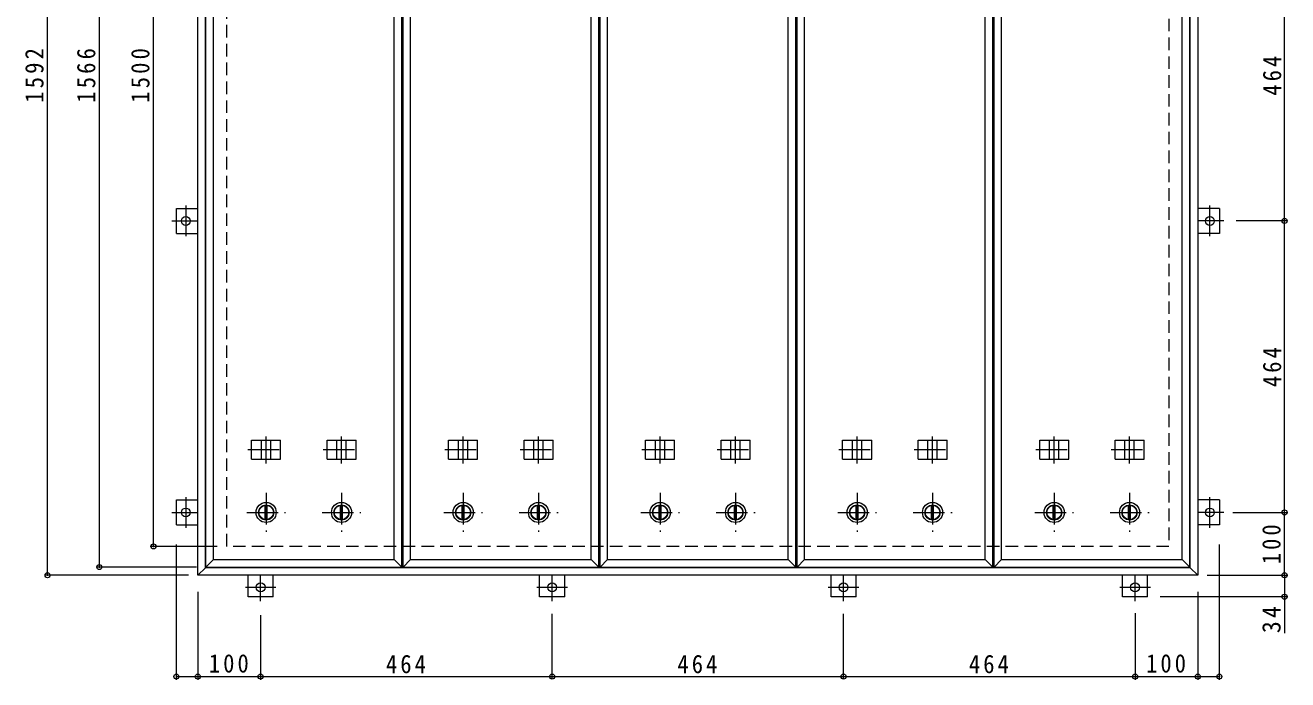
# Model space of a CAD drawing. Units: millimetres at full size, sheet at 1:10. Extents: x -2570 to 2371, y -1962 to 1632.
# Drawn here: x -2152 to -142, y -452 to 590 of the extents above; entities that cross this region are included whole.
import ezdxf

# ---------------------------------------------------------------- set-up
doc = ezdxf.new("R2010")
doc.units = ezdxf.units.MM
doc.header["$LTSCALE"] = 10
doc.header["$PDMODE"] = 32
doc.header["$PDSIZE"] = 8
doc.linetypes.add('CHAIN1', pattern=[8, 5, -1, 1, -1])
doc.linetypes.add('DASHED2', pattern=[3, 2, -1])
for name, color, linetype, lineweight in [('0-1_躯体', 2, 'DASHED2', 9), ('0-2_仕上', 4, 'Continuous', 9), ('0-3_建具', 4, 'Continuous', 9), ('0-C', 2, 'Continuous', 9), ('0-E', 3, 'Continuous', 9), ('0-F', 7, 'Continuous', 9)]:
    doc.layers.add(name, color=color, linetype=linetype, lineweight=lineweight)
doc.styles.add('ＭＳ ゴシック', font='')
doc.styles.get('ＭＳ ゴシック').set_extended_font_data('MS Gothic')

msp = doc.modelspace()

# ---------------------------------------------------------------- linework, layer by layer
at = {"layer": '0-1_躯体'}
for p, q in [((-1831.46, -239.47), (-1831.46, 1260.53)), ((-331.46, 1260.53), (-331.46, -239.47)), ((-331.46, -239.47), (-1831.46, -239.47))]:
    msp.add_line(p, q, dxfattribs=at)
at = {"layer": '0-2_仕上'}
for p, q in [((-1864.46, -272.47), (-1864.46, 1293.53)), ((-1552.96, -272.47), (-1552.96, 1293.53)), ((-1550.83, -272.47), (-1550.83, 1293.53)), ((-1239.33, -272.47), (-1239.33, 1293.53)), ((-1237.21, -272.47), (-1237.21, 1293.53)), ((-925.71, -272.47), (-925.71, 1293.53)), ((-923.58, -272.47), (-923.58, 1293.53)), ((-612.08, -272.47), (-612.08, 1293.53)), ((-609.96, -272.47), (-609.96, 1293.53)), ((-298.46, -272.47), (-298.46, 1293.53)), ((-1564.96, -260.47), (-1564.96, 1281.53)), ((-1251.33, -260.47), (-1251.33, 1281.53)), ((-937.71, -260.47), (-937.71, 1281.53)), ((-624.08, -260.47), (-624.08, 1281.53)), ((-310.46, -260.47), (-310.46, 1281.53))]:
    msp.add_line(p, q, dxfattribs=at)
for points in [[(-1852.46, -260.47), (-1852.46, 1281.53), (-1864.46, 1293.53)], [(-1538.83, -260.47), (-1538.83, 1281.53), (-1550.83, 1293.53)], [(-1225.21, -260.47), (-1225.21, 1281.53), (-1237.21, 1293.53)], [(-911.58, -260.47), (-911.58, 1281.53), (-923.58, 1293.53)], [(-597.96, -260.47), (-597.96, 1281.53), (-609.96, 1293.53)], [(-1852.46, -260.47), (-1864.46, -272.47), (-1552.96, -272.47)], [(-1852.46, -260.47), (-1564.96, -260.47), (-1552.96, -272.47)], [(-1538.83, -260.47), (-1550.83, -272.47), (-1239.33, -272.47)], [(-1538.83, -260.47), (-1251.33, -260.47), (-1239.33, -272.47)], [(-1225.21, -260.47), (-1237.21, -272.47), (-925.71, -272.47)], [(-1225.21, -260.47), (-937.71, -260.47), (-925.71, -272.47)], [(-911.58, -260.47), (-923.58, -272.47), (-612.08, -272.47)], [(-911.58, -260.47), (-624.08, -260.47), (-612.08, -272.47)], [(-597.96, -260.47), (-609.96, -272.47), (-298.46, -272.47)], [(-597.96, -260.47), (-310.46, -260.47), (-298.46, -272.47)]]:
    msp.add_lwpolyline(points, dxfattribs=at)
at = {"layer": '0-3_建具', "color": 2}
for p, q in [((-1877.46, -285.47), (-1877.46, 1306.53)), ((-285.46, 1306.53), (-285.46, -285.47)), ((-1865.46, -273.47), (-1865.46, 1294.53)), ((-297.46, -273.47), (-297.46, 1294.53)), ((-1865.46, -273.47), (-1877.46, -285.47)), ((-297.46, -273.47), (-1865.46, -273.47)), ((-297.46, -273.47), (-285.46, -285.47)), ((-285.46, -285.47), (-1877.46, -285.47))]:
    msp.add_line(p, q, dxfattribs=at)
at = {"layer": '0-3_建具'}
for p, q in [((-1791.79, -100.47), (-1791.79, -70.47)), ((-1791.79, -70.47), (-1745.62, -70.47)), ((-1776.21, -100.47), (-1776.21, -70.47)), ((-1761.21, -100.47), (-1761.21, -70.47)), ((-1745.62, -100.47), (-1745.62, -70.47)), ((-1671.79, -100.47), (-1671.79, -70.47)), ((-1671.79, -70.47), (-1625.62, -70.47)), ((-1656.21, -100.47), (-1656.21, -70.47)), ((-1641.21, -100.47), (-1641.21, -70.47)), ((-1625.62, -100.47), (-1625.62, -70.47)), ((-1478.17, -100.47), (-1478.17, -70.47)), ((-1478.17, -70.47), (-1431.99, -70.47)), ((-1462.58, -100.47), (-1462.58, -70.47)), ((-1447.58, -100.47), (-1447.58, -70.47)), ((-1431.99, -100.47), (-1431.99, -70.47)), ((-1358.17, -100.47), (-1358.17, -70.47)), ((-1358.17, -70.47), (-1311.99, -70.47)), ((-1342.58, -100.47), (-1342.58, -70.47)), ((-1327.58, -100.47), (-1327.58, -70.47)), ((-1311.99, -100.47), (-1311.99, -70.47)), ((-1164.54, -100.47), (-1164.54, -70.47)), ((-1164.54, -70.47), (-1118.37, -70.47)), ((-1148.96, -100.47), (-1148.96, -70.47)), ((-1133.96, -100.47), (-1133.96, -70.47)), ((-1118.37, -100.47), (-1118.37, -70.47)), ((-1044.54, -100.47), (-1044.54, -70.47)), ((-1044.54, -70.47), (-998.37, -70.47)), ((-1028.96, -100.47), (-1028.96, -70.47)), ((-1013.96, -100.47), (-1013.96, -70.47)), ((-998.37, -100.47), (-998.37, -70.47)), ((-850.92, -100.47), (-850.92, -70.47)), ((-850.92, -70.47), (-804.74, -70.47)), ((-835.33, -100.47), (-835.33, -70.47)), ((-820.33, -100.47), (-820.33, -70.47)), ((-804.74, -100.47), (-804.74, -70.47)), ((-730.92, -100.47), (-730.92, -70.47)), ((-730.92, -70.47), (-684.74, -70.47)), ((-715.33, -100.47), (-715.33, -70.47)), ((-700.33, -100.47), (-700.33, -70.47)), ((-684.74, -100.47), (-684.74, -70.47)), ((-537.29, -100.47), (-537.29, -70.47)), ((-537.29, -70.47), (-491.12, -70.47)), ((-521.71, -100.47), (-521.71, -70.47)), ((-506.71, -100.47), (-506.71, -70.47)), ((-491.12, -100.47), (-491.12, -70.47)), ((-417.29, -100.47), (-417.29, -70.47)), ((-417.29, -70.47), (-371.12, -70.47)), ((-401.71, -100.47), (-401.71, -70.47)), ((-386.71, -100.47), (-386.71, -70.47)), ((-371.12, -100.47), (-371.12, -70.47)), ((-1791.79, -100.47), (-1745.62, -100.47)), ((-1671.79, -100.47), (-1625.62, -100.47)), ((-1478.17, -100.47), (-1431.99, -100.47)), ((-1358.17, -100.47), (-1311.99, -100.47)), ((-1164.54, -100.47), (-1118.37, -100.47)), ((-1044.54, -100.47), (-998.37, -100.47)), ((-850.92, -100.47), (-804.74, -100.47)), ((-730.92, -100.47), (-684.74, -100.47)), ((-537.29, -100.47), (-491.12, -100.47)), ((-417.29, -100.47), (-371.12, -100.47))]:
    msp.add_line(p, q, dxfattribs=at)
at = {"layer": '0-3_建具', "linetype": 'CHAIN1'}
for p, q in [((-1768.71, -107.59), (-1768.71, -64.35)), ((-1648.71, -107.59), (-1648.71, -64.35)), ((-1455.08, -107.59), (-1455.08, -64.35)), ((-1335.08, -107.59), (-1335.08, -64.35)), ((-1141.46, -107.59), (-1141.46, -64.35)), ((-1021.46, -107.59), (-1021.46, -64.35)), ((-827.83, -107.59), (-827.83, -64.35)), ((-707.83, -107.59), (-707.83, -64.35)), ((-514.21, -107.59), (-514.21, -64.35)), ((-394.21, -107.59), (-394.21, -64.35)), ((-1798.12, -85.47), (-1739.3, -85.47)), ((-1678.12, -85.47), (-1619.3, -85.47)), ((-1484.49, -85.47), (-1425.67, -85.47)), ((-1364.49, -85.47), (-1305.67, -85.47)), ((-1170.87, -85.47), (-1112.05, -85.47)), ((-1050.87, -85.47), (-992.05, -85.47)), ((-857.24, -85.47), (-798.42, -85.47)), ((-737.24, -85.47), (-678.42, -85.47)), ((-543.62, -85.47), (-484.8, -85.47)), ((-423.62, -85.47), (-364.8, -85.47))]:
    msp.add_line(p, q, dxfattribs=at)
at = {"layer": '0-C', "linetype": 'CHAIN1'}
for p, q in [((-1768.71, -154.47), (-1768.71, -216.47)), ((-1648.71, -154.47), (-1648.71, -216.47)), ((-1455.08, -154.47), (-1455.08, -216.47)), ((-1335.08, -154.47), (-1335.08, -216.47)), ((-1141.46, -154.47), (-1141.46, -216.47)), ((-1021.46, -154.47), (-1021.46, -216.47)), ((-827.83, -154.47), (-827.83, -216.47)), ((-707.83, -154.47), (-707.83, -216.47)), ((-514.21, -154.47), (-514.21, -216.47)), ((-394.21, -154.47), (-394.21, -216.47)), ((-1799.71, -185.47), (-1737.71, -185.47)), ((-1679.71, -185.47), (-1617.71, -185.47)), ((-1486.08, -185.47), (-1424.08, -185.47)), ((-1366.08, -185.47), (-1304.08, -185.47)), ((-1172.46, -185.47), (-1110.46, -185.47)), ((-1052.46, -185.47), (-990.46, -185.47)), ((-858.83, -185.47), (-796.83, -185.47)), ((-738.83, -185.47), (-676.83, -185.47)), ((-545.21, -185.47), (-483.21, -185.47)), ((-425.21, -185.47), (-363.21, -185.47))]:
    msp.add_line(p, q, dxfattribs=at)
at = {"layer": '0-C'}
for p, q in [((-1770.21, -196.87), (-1770.21, -174.07)), ((-1767.21, -196.87), (-1767.21, -174.07)), ((-1650.21, -196.87), (-1650.21, -174.07)), ((-1647.21, -196.87), (-1647.21, -174.07)), ((-1456.58, -196.87), (-1456.58, -174.07)), ((-1453.58, -196.87), (-1453.58, -174.07)), ((-1336.58, -196.87), (-1336.58, -174.07)), ((-1333.58, -196.87), (-1333.58, -174.07)), ((-1142.96, -196.87), (-1142.96, -174.07)), ((-1139.96, -196.87), (-1139.96, -174.07)), ((-1022.96, -196.87), (-1022.96, -174.07)), ((-1019.96, -196.87), (-1019.96, -174.07)), ((-829.33, -196.87), (-829.33, -174.07)), ((-826.33, -196.87), (-826.33, -174.07)), ((-709.33, -196.87), (-709.33, -174.07)), ((-706.33, -196.87), (-706.33, -174.07)), ((-515.71, -196.87), (-515.71, -174.07)), ((-512.71, -196.87), (-512.71, -174.07)), ((-395.71, -196.87), (-395.71, -174.07)), ((-392.71, -196.87), (-392.71, -174.07))]:
    msp.add_line(p, q, dxfattribs=at)
for centre, radius in [((-1768.71, -185.47), 16), ((-1768.71, -185.47), 12), ((-1768.71, -185.47), 11.5), ((-1648.71, -185.47), 16), ((-1648.71, -185.47), 12), ((-1648.71, -185.47), 11.5), ((-1455.08, -185.47), 16), ((-1455.08, -185.47), 12), ((-1455.08, -185.47), 11.5), ((-1335.08, -185.47), 16), ((-1335.08, -185.47), 12), ((-1335.08, -185.47), 11.5), ((-1141.46, -185.47), 16), ((-1141.46, -185.47), 12), ((-1141.46, -185.47), 11.5), ((-1021.46, -185.47), 16), ((-1021.46, -185.47), 12), ((-1021.46, -185.47), 11.5), ((-827.83, -185.47), 16), ((-827.83, -185.47), 12), ((-827.83, -185.47), 11.5), ((-707.83, -185.47), 16), ((-707.83, -185.47), 12), ((-707.83, -185.47), 11.5), ((-514.21, -185.47), 16), ((-514.21, -185.47), 12), ((-514.21, -185.47), 11.5), ((-394.21, -185.47), 16), ((-394.21, -185.47), 12), ((-394.21, -185.47), 11.5)]:
    msp.add_circle(centre, radius, dxfattribs=at)
at = {"layer": '0-E', "linetype": 'CHAIN1'}
for p, q in [((-1896.66, 302.91), (-1896.66, 254.16)), ((-266.26, 254.15), (-266.26, 302.91)), ((-1918.63, 278.53), (-1877.46, 278.53)), ((-244.28, 278.53), (-285.46, 278.53)), ((-1896.66, -161.09), (-1896.66, -209.85)), ((-266.26, -209.85), (-266.26, -161.09)), ((-1918.63, -185.47), (-1877.46, -185.47)), ((-244.28, -185.47), (-285.46, -185.47)), ((-1777.46, -326.64), (-1777.46, -285.47)), ((-1313.46, -326.64), (-1313.46, -285.47)), ((-849.46, -326.64), (-849.46, -285.47)), ((-385.46, -326.64), (-385.46, -285.47)), ((-1801.83, -304.67), (-1753.08, -304.67)), ((-1337.83, -304.67), (-1289.08, -304.67)), ((-873.83, -304.67), (-825.08, -304.67)), ((-409.83, -304.67), (-361.08, -304.67))]:
    msp.add_line(p, q, dxfattribs=at)
at = {"layer": '0-E'}
for p, q in [((-1911.66, 258.53), (-1911.66, 298.53)), ((-1911.66, 298.53), (-1877.46, 298.53)), ((-251.26, 298.53), (-285.46, 298.53)), ((-251.26, 298.53), (-251.26, 258.53)), ((-1911.66, 258.53), (-1877.46, 258.53)), ((-251.26, 258.53), (-285.46, 258.53)), ((-1911.66, -205.47), (-1911.66, -165.47)), ((-1911.66, -165.47), (-1877.46, -165.47)), ((-251.26, -165.47), (-285.46, -165.47)), ((-251.26, -165.47), (-251.26, -205.47)), ((-1911.66, -205.47), (-1877.46, -205.47)), ((-251.26, -205.47), (-285.46, -205.47)), ((-1797.46, -319.67), (-1797.46, -285.47)), ((-1757.46, -319.67), (-1757.46, -285.47)), ((-1333.46, -319.67), (-1333.46, -285.47)), ((-1293.46, -319.67), (-1293.46, -285.47)), ((-869.46, -319.67), (-869.46, -285.47)), ((-829.46, -319.67), (-829.46, -285.47)), ((-405.46, -319.67), (-405.46, -285.47)), ((-365.46, -319.67), (-365.46, -285.47)), ((-1757.46, -319.67), (-1797.46, -319.67)), ((-1293.46, -319.67), (-1333.46, -319.67)), ((-829.46, -319.67), (-869.46, -319.67)), ((-365.46, -319.67), (-405.46, -319.67))]:
    msp.add_line(p, q, dxfattribs=at)
for centre in [(-1896.66, 278.53), (-266.26, 278.53), (-1896.66, -185.47), (-266.26, -185.47), (-1777.46, -304.67), (-1313.46, -304.67), (-849.46, -304.67), (-385.46, -304.67)]:
    msp.add_circle(centre, 7, dxfattribs=at)
at = {"layer": '0-F'}
for p, q in [((-2116.71, -285.47), (-2116.71, 1306.53)), ((-2034.25, -272.47), (-2034.25, 1293.53)), ((-1948.08, -239.47), (-1948.08, 1260.53)), ((-147.37, 278.53), (-147.37, 742.53)), ((-144.37, 278.53), (-224.28, 278.53)), ((-147.37, -185.47), (-147.37, 278.53)), ((-229.94, -185.47), (-142.37, -185.47)), ((-147.37, -285.47), (-147.37, -185.47)), ((-1846.46, -239.47), (-1953.08, -239.47)), ((-1911.66, -451.83), (-1911.66, -236.68)), ((-251.26, -451.83), (-251.26, -236.68)), ((-1879.46, -272.47), (-2039.25, -272.47)), ((-1892.46, -285.47), (-2121.71, -285.47)), ((-270.46, -285.47), (-142.37, -285.47)), ((-147.37, -285.47), (-147.37, -319.67)), ((-1877.46, -311.68), (-1877.46, -451.83)), ((-142.37, -319.67), (-345.46, -319.67)), ((-285.46, -311.68), (-285.45, -451.83)), ((-147.37, -319.67), (-147.37, -377.62)), ((-1777.46, -348.98), (-1777.46, -451.83)), ((-1313.46, -449.83), (-1313.46, -346.64)), ((-849.46, -449.83), (-849.46, -346.64)), ((-385.46, -345.61), (-385.45, -451.83)), ((-1911.66, -446.83), (-1877.46, -446.83)), ((-1877.46, -446.83), (-1777.46, -446.83)), ((-1777.46, -446.83), (-1313.46, -446.83)), ((-1313.46, -446.83), (-849.46, -446.83)), ((-849.46, -446.83), (-385.45, -446.83)), ((-385.45, -446.83), (-285.45, -446.83)), ((-285.45, -446.83), (-251.26, -446.83))]:
    msp.add_line(p, q, dxfattribs=at)
for p in [(-147.37, 278.53), (-147.37, -185.47), (-1948.08, -239.47), (-2034.25, -272.47), (-2116.71, -285.47), (-147.37, -285.47), (-147.37, -319.67), (-1911.66, -446.83), (-1877.46, -446.83), (-1777.46, -446.83), (-1313.46, -446.83), (-849.46, -446.83), (-385.45, -446.83), (-285.45, -446.83), (-251.26, -446.83)]:
    msp.add_point(p, dxfattribs=at)

# ---------------------------------------------------------------- texts
at = {"layer": '0-F', "color": 2, "char_height": 29.33, "attachment_point": 7, "rotation": 90, "style": 'ＭＳ ゴシック'}
for s, insert in [('\\T1.28;\\W0.9;1592', (-2122.71, 466.78)), ('\\T1.28;\\W0.9;1566', (-2040.25, 466.78)), ('\\T1.28;\\W0.9;1500', (-1954.08, 466.78)), ('\\T1.27;\\W0.9;464', (-152.37, 478.03)), ('\\T1.27;\\W0.9;464', (-152.37, 14.03)), ('\\T1.27;\\W0.9;100', (-153.37, -267.97)), ('\\T1.27;\\W0.95;34', (-153.37, -377.62))]:
    msp.add_mtext(s, dxfattribs=dict(at, insert=insert))
at = {"layer": '0-F', "color": 2, "char_height": 29.33, "attachment_point": 7, "style": 'ＭＳ ゴシック'}
for s, insert in [('\\T1.27;\\W0.9;100', (-1859.96, -440.83)), ('\\T1.27;\\W0.9;464', (-1577.96, -441.83)), ('\\T1.27;\\W0.9;464', (-1113.96, -441.83)), ('\\T1.27;\\W0.9;464', (-649.96, -441.83)), ('\\T1.27;\\W0.9;100', (-367.95, -440.83))]:
    msp.add_mtext(s, dxfattribs=dict(at, insert=insert))

doc.saveas('drawing.dxf')
